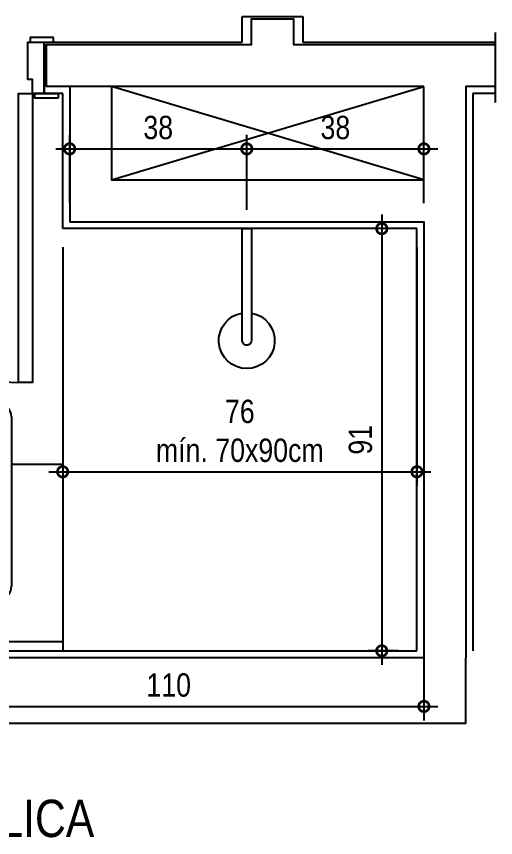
# Model space of a CAD drawing. Header units: metres. Extents: x 3 to 168, y -142 to 28.
# Drawn here: x 4.417 to 5.445, y -18.414 to -16.654 of the extents above; entities that cross this region are included whole.
import ezdxf

# ---------------------------------------------------------------- set-up
doc = ezdxf.new("R2010")
doc.units = ezdxf.units.M
doc.linetypes.add('DASHEDX2', pattern=[1.5, 1, -0.5])
for name, color, linetype in [('ARQ-ALV ACAB', 4, 'Continuous'), ('ARQ-ALV OSSO', 5, 'Continuous'), ('ARQ-AUX', 7, 'Continuous'), ('ARQ-CAX @ 1', 1, 'Continuous'), ('ARQ-DIM', 2, 'Continuous'), ('ARQ-HID', 2, 'Continuous'), ('ARQ-PRJ', 7, 'DASHEDX2'), ('ARQ-SIM', 1, 'Continuous'), ('ARQ-TXT', 2, 'Continuous')]:
    doc.layers.add(name, color=color, linetype=linetype)
doc.styles.add('Adesa', font='ARIALN.TTF')
doc.dimstyles.new('ADESA 1-0025', dxfattribs={"dimtxt": 0.05, "dimasz": 0.045, "dimexe": 0.03, "dimexo": 0.04, "dimgap": 0.02, "dimtad": 1, "dimtoh": 1, "dimdec": 0, "dimlfac": 100, "dimzin": 4, "dimtxsty": 'Adesa', "dimblk": 'DOTSMALL', "dimcen": 1, "dimdle": 0.03, "dimclrd": 1, "dimclre": 1, "dimclrt": 256, "dimazin": 1, "dimtm": 1e-09, "dimtfac": 1, "dimtdec": 0, "dimtix": 1, "dimtmove": 2, "dimatfit": 0, "dimldrblk": 'DOTSMALL', "dimfxl": 0.8, "dimtvp": 2, "dimtolj": 1, "dimtzin": 0, "dimarcsym": 0})

# ---------------------------------------------------------------- blocks, each defined once
blk = doc.blocks.new('ARQ-HID-CUBA Q')
for points in [[(-0.1816, 0), (0.1816, 0)], [(-0.1816, -0.11), (0.1816, -0.11)], [(-0.21, -0.5016), (-0.21, -0.1384)], [(-0.19, -0.5016), (-0.19, -0.1384)], [(-0.1816, -0.13), (0.1816, -0.13)], [(0.19, -0.1384), (0.19, -0.5016)], [(0.21, -0.1384), (0.21, -0.5016)], [(-0.21, -0.4), (-0.31, -0.4)], [(0.21, -0.4), (0.31, -0.4)], [(0.1816, -0.51), (-0.1816, -0.51)], [(0.1816, -0.53), (-0.1816, -0.53)], [(0.1816, -0.53), (-0.1816, -0.53)]]:
    blk.add_lwpolyline(points)
blk.add_circle((0, -0.32), 0.0216)
for centre, radius, start, end in [((-0.1816, -0.1384), 0.0284, 90, 180), ((0.1816, -0.1384), 0.0284, 0, 90), ((-0.1816, -0.1384), 0.0084, 90, 180), ((0.1816, -0.1384), 0.0084, 0, 90), ((-0.1816, -0.5016), 0.0284, 180, 270), ((-0.1816, -0.5016), 0.0084, 180, 270), ((0.1816, -0.5016), 0.0284, 270, 0), ((0.1816, -0.5016), 0.0084, 270, 0)]:
    blk.add_arc(centre, radius, start, end)
blk = doc.blocks.new('CHUVEIRO')
at = {"ltscale": 0.025}
blk.add_lwpolyline([(-0.01, -0.24, 1), (0.01, -0.24), (0.01, 0), (-0.01, 0)], format="xyb", close=True, dxfattribs=at)
blk.add_arc((0, -0.24), 0.06, 99.5942, 80.4061, dxfattribs=at)
blk = doc.blocks.new('*U64')
for points in [[(-0.045, -0.03), (0.005, -0.03), (0.005, -0.04), (-0.045, -0.04)], [(0.665, -0.03), (0.615, -0.03), (0.615, -0.04), (0.665, -0.04)], [(-0.055, -0.16), (-0.005, -0.16), (-0.005, -0.15), (-0.055, -0.15)], [(0, -0.15), (0, -0.77), (0.03, -0.77), (0.03, -0.15)], [(0.675, -0.16), (0.625, -0.16), (0.625, -0.15), (0.675, -0.15)]]:
    blk.add_lwpolyline(points, close=True)
for points in [[(-0.04, -0.15), (0, -0.15), (0, -0.12), (0.01, -0.12), (0.01, -0.04), (-0.025, -0.04), (-0.025, -0.15)], [(0.66, -0.15), (0.62, -0.15), (0.62, -0.12), (0.61, -0.12), (0.61, -0.04), (0.645, -0.04), (0.645, -0.15)]]:
    blk.add_lwpolyline(points)
at = {"layer": 'ARQ-PRJ'}
blk.add_arc((0.0179, -0.1679), 0.6024, 268.2986, 1.7014, dxfattribs=at)
blk = doc.blocks.new('_DotSmall')
at = {"color": 0, "linetype": 'ByBlock', "const_width": 0.5}
blk.add_lwpolyline([(-0.0625, 0, 1), (0.0625, 0, 1)], format="xyb", close=True, dxfattribs=at)
blk = doc.blocks.new('*D66')
at = {"layer": 'ARQ-DIM', "color": 1, "lineweight": -2, "transparency": 16777216}
for p, q in [((4.5314, -17.054), (4.5314, -16.9079)), ((4.9114, -17.0689), (4.9114, -16.9079)), ((4.5014, -16.9379), (4.9414, -16.9379))]:
    blk.add_line(p, q, dxfattribs=at)
at = {"layer": 'Defpoints', "color": 0, "transparency": 16777216}
for p in [(4.9114, -16.9379), (4.5314, -17.094), (4.9114, -17.1089)]:
    blk.add_point(p, dxfattribs=at)
at = {"layer": 'ARQ-DIM', "color": 1, "lineweight": -2, "transparency": 16777216, "xscale": 0.045, "yscale": 0.045, "zscale": 0.045, "rotation": 180}
blk.add_blockref('_DotSmall', (4.5314, -16.9379), dxfattribs=at)
at = {"layer": 'ARQ-DIM', "color": 1, "lineweight": -2, "transparency": 16777216, "xscale": 0.045, "yscale": 0.045, "zscale": 0.045}
blk.add_blockref('_DotSmall', (4.9114, -16.9379), dxfattribs=at)
at = {"layer": 'ARQ-DIM', "transparency": 16777216, "insert": (4.7214, -16.8924), "char_height": 0.05, "attachment_point": 5, "style": 'Adesa'}
blk.add_mtext('\\A1;38', dxfattribs=at)
blk = doc.blocks.new('*D67')
at = {"layer": 'ARQ-DIM', "color": 1, "lineweight": -2, "transparency": 16777216}
for p, q in [((4.9114, -17.0689), (4.9114, -16.9079)), ((5.2914, -17.054), (5.2914, -16.9079)), ((4.8814, -16.9379), (5.3214, -16.9379))]:
    blk.add_line(p, q, dxfattribs=at)
at = {"layer": 'Defpoints', "color": 0, "transparency": 16777216}
for p in [(5.2914, -16.9379), (4.9114, -17.1089), (5.2914, -17.094)]:
    blk.add_point(p, dxfattribs=at)
at = {"layer": 'ARQ-DIM', "color": 1, "lineweight": -2, "transparency": 16777216, "xscale": 0.045, "yscale": 0.045, "zscale": 0.045, "rotation": 180}
blk.add_blockref('_DotSmall', (4.9114, -16.9379), dxfattribs=at)
at = {"layer": 'ARQ-DIM', "color": 1, "lineweight": -2, "transparency": 16777216, "xscale": 0.045, "yscale": 0.045, "zscale": 0.045}
blk.add_blockref('_DotSmall', (5.2914, -16.9379), dxfattribs=at)
at = {"layer": 'ARQ-DIM', "transparency": 16777216, "insert": (5.1014, -16.8924), "char_height": 0.05, "attachment_point": 5, "style": 'Adesa'}
blk.add_mtext('\\A1;38', dxfattribs=at)
blk = doc.blocks.new('*D70')
at = {"layer": 'ARQ-DIM', "color": 1, "lineweight": -2, "transparency": 16777216}
for p, q in [((4.1964, -17.944), (4.1964, -18.1631)), ((5.2914, -17.9439), (5.2914, -18.1631)), ((4.1664, -18.1331), (5.3214, -18.1331))]:
    blk.add_line(p, q, dxfattribs=at)
at = {"layer": 'Defpoints', "color": 0, "transparency": 16777216}
for p in [(4.1964, -17.904), (5.2914, -17.9039), (5.2914, -18.1331)]:
    blk.add_point(p, dxfattribs=at)
at = {"layer": 'ARQ-DIM', "color": 1, "lineweight": -2, "transparency": 16777216, "xscale": 0.045, "yscale": 0.045, "zscale": 0.045, "rotation": 180}
blk.add_blockref('_DotSmall', (4.1964, -18.1331), dxfattribs=at)
at = {"layer": 'ARQ-DIM', "color": 1, "lineweight": -2, "transparency": 16777216, "xscale": 0.045, "yscale": 0.045, "zscale": 0.045}
blk.add_blockref('_DotSmall', (5.2914, -18.1331), dxfattribs=at)
at = {"layer": 'ARQ-DIM', "transparency": 16777216, "insert": (4.7439, -18.0875), "char_height": 0.05, "attachment_point": 5, "style": 'Adesa'}
blk.add_mtext('\\A1;110', dxfattribs=at)
blk = doc.blocks.new('*D71')
at = {"layer": 'ARQ-DIM', "color": 1, "lineweight": -2, "transparency": 16777216}
for p, q in [((4.5164, -17.1489), (4.5164, -17.6601)), ((5.2764, -17.1489), (5.2764, -17.6601)), ((4.4864, -17.6301), (5.3064, -17.6301))]:
    blk.add_line(p, q, dxfattribs=at)
at = {"layer": 'Defpoints', "color": 0, "transparency": 16777216}
for p in [(4.5164, -17.1089), (5.2764, -17.1089), (5.2764, -17.6301)]:
    blk.add_point(p, dxfattribs=at)
at = {"layer": 'ARQ-DIM', "color": 1, "lineweight": -2, "transparency": 16777216, "xscale": 0.045, "yscale": 0.045, "zscale": 0.045, "rotation": 180}
blk.add_blockref('_DotSmall', (4.5164, -17.6301), dxfattribs=at)
at = {"layer": 'ARQ-DIM', "color": 1, "lineweight": -2, "transparency": 16777216, "xscale": 0.045, "yscale": 0.045, "zscale": 0.045}
blk.add_blockref('_DotSmall', (5.2764, -17.6301), dxfattribs=at)
at = {"layer": 'ARQ-DIM', "transparency": 16777216, "insert": (4.8964, -17.5427), "char_height": 0.05, "attachment_point": 5, "style": 'Adesa'}
blk.add_mtext('\\A1;76\\Pmín. 70x90cm', dxfattribs=at)
blk = doc.blocks.new('*D72')
at = {"layer": 'ARQ-DIM', "color": 1, "lineweight": -2, "transparency": 16777216}
for p, q in [((5.201, -17.0789), (5.201, -18.044)), ((5.2364, -17.1089), (5.171, -17.1089)), ((5.2364, -18.014), (5.171, -18.014))]:
    blk.add_line(p, q, dxfattribs=at)
at = {"layer": 'Defpoints', "color": 0, "transparency": 16777216}
for p in [(5.2764, -17.1089), (5.201, -18.014), (5.2764, -18.014)]:
    blk.add_point(p, dxfattribs=at)
at = {"layer": 'ARQ-DIM', "color": 1, "lineweight": -2, "transparency": 16777216, "xscale": 0.045, "yscale": 0.045, "zscale": 0.045}
for p, rotation in [((5.201, -17.1089), 90), ((5.201, -18.014), 270)]:
    blk.add_blockref('_DotSmall', p, dxfattribs=dict(at, rotation=rotation))
at = {"layer": 'ARQ-DIM', "transparency": 16777216, "insert": (5.1554, -17.5615), "char_height": 0.05, "attachment_point": 5, "rotation": 90, "style": 'Adesa'}
blk.add_mtext('\\A1;91', dxfattribs=at)
blk = doc.blocks.new('AREAS MOLHADAS')
at = {"layer": 'ARQ-ALV ACAB'}
for p, q in [((4.9014, -16.709), (4.9014, -16.654)), ((4.9014, -16.654), (5.0314, -16.654)), ((5.0314, -16.654), (5.0314, -16.709)), ((4.4764, -16.819), (4.4764, -16.709)), ((4.4764, -16.709), (4.9014, -16.709)), ((5.0314, -16.709), (5.4451, -16.709)), ((4.5164, -16.819), (4.4764, -16.819)), ((4.5164, -17.1089), (4.5164, -16.819)), ((5.4451, -16.819), (5.3964, -16.819)), ((5.3964, -16.819), (5.3964, -18.014)), ((5.2764, -17.1089), (4.5164, -17.1089)), ((5.2764, -18.014), (5.2764, -17.1089)), ((4.5264, -18.014), (5.2764, -18.014))]:
    blk.add_line(p, q, dxfattribs=at)
blk.add_lwpolyline([(2.9607, -16.709), (2.9758, -16.709), (3.8064, -16.709), (3.8064, -16.819), (3.1164, -16.819), (3.1164, -18.014), (4.5264, -18.014)], dxfattribs=at)
at = {"layer": 'ARQ-ALV OSSO'}
for points in [[(5.2914, -16.804), (4.4814, -16.804), (4.4814, -16.714), (4.9214, -16.714), (4.9214, -16.659), (5.0114, -16.659), (5.0114, -16.714), (5.4451, -16.714)], [(3.1014, -16.714), (2.9614, -16.714), (2.9614, -18.029), (2.9614, -18.169), (5.3814, -18.169), (5.3814, -18.029)], [(5.2914, -18.029), (3.1014, -18.029), (3.1014, -16.804), (3.8014, -16.804), (3.8014, -16.714), (3.1164, -16.714), (3.1014, -16.714)], [(4.5314, -16.804), (4.5314, -17.094), (5.2914, -17.094), (5.2914, -18.029)], [(5.4451, -16.804), (5.3814, -16.804), (5.3814, -18.029)]]:
    blk.add_lwpolyline(points, dxfattribs=at)
blk.add_lwpolyline([(5.2914, -16.8039), (4.6214, -16.8039), (4.6214, -17.004), (5.2914, -17.004)], close=True, dxfattribs=at)
at = {"layer": 'ARQ-AUX'}
blk.add_lwpolyline([(5.4451, -16.8386), (5.4451, -16.6886)], dxfattribs=at)
at = {"layer": 'ARQ-HID'}
for points in [[(3.1364, -17.614), (3.1364, -17.994), (4.5164, -17.994)], [(4.5064, -17.614), (4.5164, -17.614)], [(4.5164, -17.614), (4.5164, -18.014)]]:
    blk.add_lwpolyline(points, dxfattribs=at)
at = {"layer": 'ARQ-SIM'}
for points in [[(5.2914, -17.004), (4.6214, -16.8039)], [(4.6214, -17.004), (5.2914, -16.8039)]]:
    blk.add_lwpolyline(points, dxfattribs=at)
at = {"layer": 'ARQ-CAX @ 1', "xscale": -1}
blk.add_blockref('*U64', (4.4514, -16.669), dxfattribs=at)
at = {"layer": 'ARQ-HID', "lineweight": -2, "extrusion": (0, 0, -1), "zscale": -1, "rotation": 359.9999377319895}
blk.add_blockref('CHUVEIRO', (-4.9114, -17.1089), dxfattribs=at)
at = {"layer": 'ARQ-HID', "rotation": 180}
blk.add_blockref('ARQ-HID-CUBA Q', (4.1964, -18.014), dxfattribs=at)
at = {"layer": 'ARQ-TXT', "ltscale": 0.5, "style": 'Adesa'}
blk.add_text('PLANTA BANHOS 1 e 2 - HIDRÁULICA', height=0.08, dxfattribs=at).set_placement((2.9498, -18.4131))
at = {"layer": 'ARQ-DIM'}
for base, p1, p2, picture, middle in [((4.9114, -16.9379), (4.5314, -17.094), (4.9114, -17.1089), '*D66', (4.7214, -16.8924)), ((5.2914, -16.9379), (4.9114, -17.1089), (5.2914, -17.094), '*D67', (5.1014, -16.8924)), ((5.29143, -18.13307), (4.19641, -17.90398), (5.29143, -17.90395), '*D70', (4.74392, -18.08755))]:
    dim = blk.add_linear_dim(base=base, p1=p1, p2=p2, dimstyle='ADESA 1-0025', dxfattribs=at)
    dim.commit()
    dim.dimension.update_dxf_attribs({"geometry": picture, "text_midpoint": middle})
dim = blk.add_linear_dim(base=(5.201, -18.014), p1=(5.2764, -17.1089), p2=(5.2764, -18.014), angle=90, dimstyle='ADESA 1-0025', dxfattribs=at)
dim.commit()
dim.dimension.update_dxf_attribs({"geometry": '*D72', "text_midpoint": (5.1554, -17.5615)})
dim = blk.add_linear_dim(base=(5.2764, -17.6301), p1=(4.5164, -17.1089), p2=(5.2764, -17.1089), text='<>\\Pmín. 70x90cm', dimstyle='ADESA 1-0025', dxfattribs=at)
dim.commit()
dim.dimension.update_dxf_attribs({"geometry": '*D71', "text_midpoint": (4.8964, -17.5427)})

msp = doc.modelspace()

# ---------------------------------------------------------------- block references
msp.add_blockref('AREAS MOLHADAS', (0, 0))

doc.saveas('drawing.dxf')
